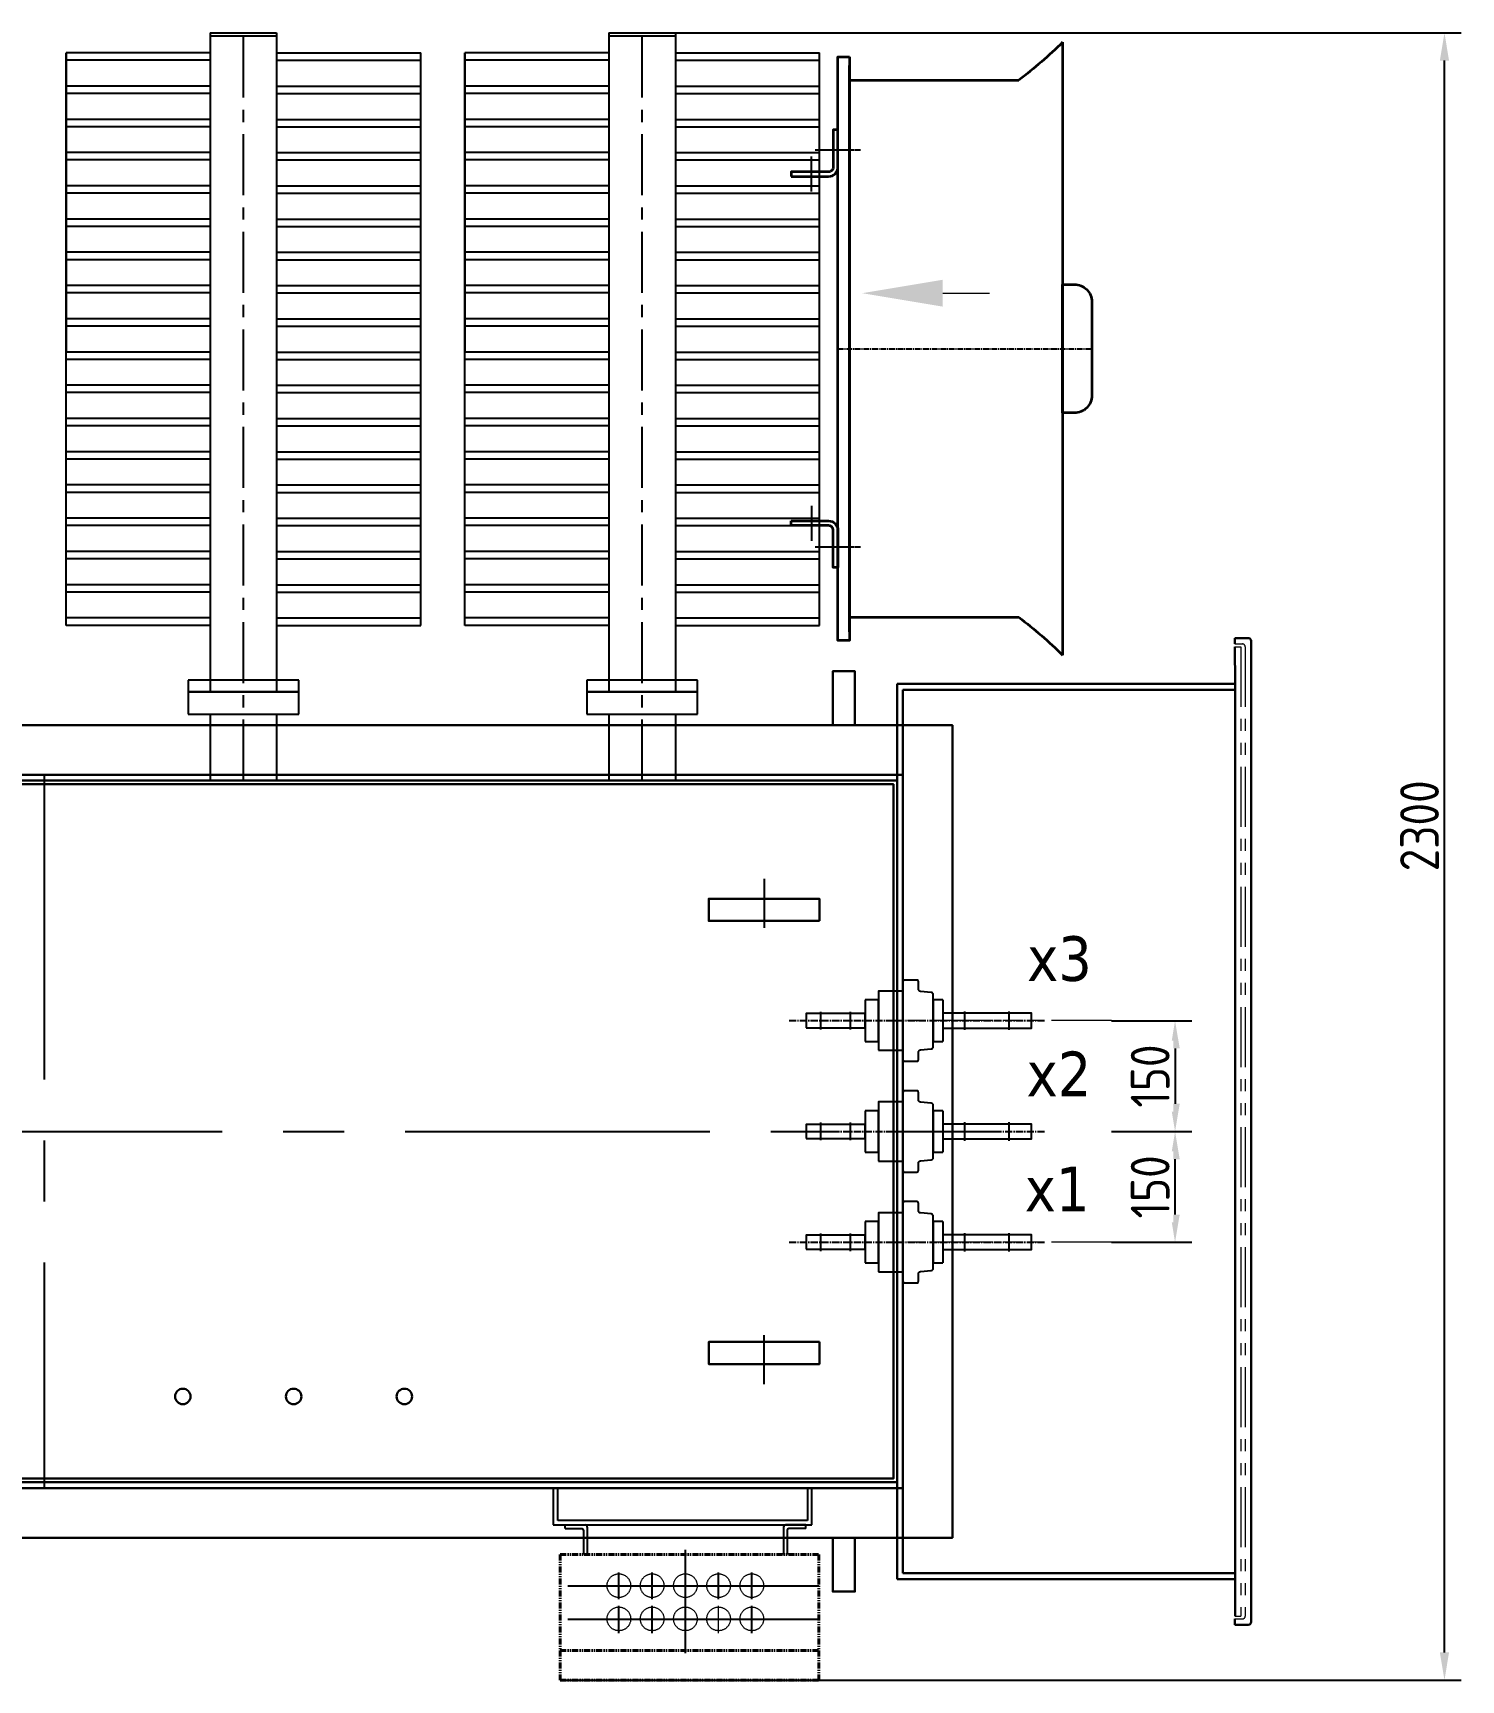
# Model space of a CAD drawing. Header units: millimetres. Extents: x 36873 to 51119, y -3533 to 6541.
# Drawn here: x 41353 to 43287, y -1002 to 1228 of the extents above; entities that cross this region are included whole.
import ezdxf

# ---------------------------------------------------------------- set-up
doc = ezdxf.new("R2010")
doc.units = ezdxf.units.MM
doc.header["$LTSCALE"] = 13
for name, pattern in [('ACAD_ISO02W100', [15, 12, -3]), ('CENTER', [50.8, 31.75, -6.35, 6.35, -6.35]), ('CENTER2', [1.125, 0.75, -0.125, 0.125, -0.125]), ('CENTERX2', [101.6, 63.5, -12.7, 12.7, -12.7]), ('PTHANTOM2', [1.25, 0.625, -0.125, 0.125, -0.125, 0.125, -0.125])]:
    doc.linetypes.add(name, pattern=pattern)
doc.layers.get('0').update_dxf_attribs({"color": 1, "linetype": 'CENTER'})
for name, color, linetype in [('1', 4, 'Continuous'), ('ASHADE', 6, 'Continuous'), ('中心线', 1, 'CENTER2'), ('细实线', 2, 'Continuous')]:
    doc.layers.add(name, color=color, linetype=linetype)
doc.layers.add('标注、文本', color=3, linetype='Continuous', lineweight=25)
doc.layers.add('轮廓线', color=7, linetype='Continuous', lineweight=35)
doc.styles.get("Standard").update_dxf_attribs({"font": 'gbenor.shx', "bigfont": 'gbcbig.shx'})
doc.styles.add('Tahoma_txtstyle_30.40_0_0', font='tahoma.ttf')
doc.dimstyles.new('丁晓菲', dxfattribs={"dimscale": 15, "dimtxt": 3.5, "dimasz": 2.5, "dimexe": 1.5, "dimexo": 0, "dimgap": 0.5, "dimtad": 1, "dimtoh": 1, "dimtxsty": 'Standard', "dimcen": 2.5, "dimclrd": 3, "dimclre": 3, "dimclrt": 2, "dimadec": 0, "dimazin": 0, "dimtfac": 1, "dimtmove": 0, "dimatfit": 2, "dimfxl": 1.5, "dimarcsym": 0})

# ---------------------------------------------------------------- blocks, each defined once
blk = doc.blocks.new('*D1151')
at = {"layer": 'Defpoints', "color": 0}
for p in [(42813.7, -259.6), (42899.7, -259.6), (42813.7, -409.6)]:
    blk.add_point(p, dxfattribs=at)
at = {"layer": '标注、文本', "color": 3, "lineweight": -2}
for p, q in [((42813.7, -259.6), (42922.2, -259.6)), ((42899.7, -372.1), (42899.7, -297.1)), ((42813.7, -409.6), (42922.2, -409.6))]:
    blk.add_line(p, q, dxfattribs=at)
at = {"layer": '标注、文本', "color": 3}
for points in [[(42893.5, -297.1), (42906, -297.1), (42899.7, -259.6)], [(42893.5, -372.1), (42906, -372.1), (42899.7, -409.6)]]:
    blk.add_solid(points, dxfattribs=at)
at = {"layer": '标注、文本', "color": 2, "insert": (42866, -334.6), "char_height": 52.5, "attachment_point": 5, "rotation": 90, "bg_fill": 3, "box_fill_scale": 1.1, "bg_fill_color": 256, "bg_fill_true_color": 13158600, "bg_fill_transparency": 0}
blk.add_mtext('150', dxfattribs=at)
blk = doc.blocks.new('A$C1265a8b6')
at = {"layer": '1', "ltscale": 8}
for p, q in [((-45, 1012.2), (-45, 120)), ((-45, 1012.2), (45, 1012.2)), ((-45, 1008.2), (45, 1008.2)), ((45, 1012.2), (45, 120)), ((-240, 985.2), (-240, 580.2)), ((-240, 210.2), (-240, 985.2)), ((-45, 985.2), (-240, 985.2)), ((45, 985.2), (240, 985.2)), ((240, 210.2), (240, 985.2)), ((-45, 975.2), (-240, 975.2)), ((45, 975.2), (240, 975.2)), ((-45, 940.2), (-240, 940.2)), ((45, 940.2), (240, 940.2)), ((-45, 930.2), (-240, 930.2)), ((45, 930.2), (240, 930.2)), ((-45, 895.2), (-240, 895.2)), ((45, 895.2), (240, 895.2)), ((-45, 885.2), (-240, 885.2)), ((45, 885.2), (240, 885.2)), ((-45, 850.2), (-240, 850.2)), ((45, 850.2), (240, 850.2)), ((-45, 840.2), (-240, 840.2)), ((45, 840.2), (240, 840.2)), ((-45, 805.2), (-240, 805.2)), ((45, 805.2), (240, 805.2)), ((-45, 795.2), (-240, 795.2)), ((45, 795.2), (240, 795.2)), ((-45, 760.2), (-240, 760.2)), ((45, 760.2), (240, 760.2)), ((-45, 750.2), (-240, 750.2)), ((45, 750.2), (240, 750.2)), ((-45, 715.2), (-240, 715.2)), ((45, 715.2), (240, 715.2)), ((-45, 705.2), (-240, 705.2)), ((45, 705.2), (240, 705.2)), ((-45, 670.2), (-240, 670.2)), ((45, 670.2), (240, 670.2)), ((-45, 660.2), (-240, 660.2)), ((45, 660.2), (240, 660.2)), ((-45, 625.2), (-240, 625.2)), ((45, 625.2), (240, 625.2)), ((-45, 615.2), (-240, 615.2)), ((45, 615.2), (240, 615.2)), ((-45, 580.2), (-240, 580.2)), ((45, 580.2), (240, 580.2)), ((-45, 570.2), (-240, 570.2)), ((45, 570.2), (240, 570.2)), ((-45, 535.2), (-240, 535.2)), ((45, 535.2), (240, 535.2)), ((-45, 525.2), (-240, 525.2)), ((45, 525.2), (240, 525.2)), ((-45, 490.2), (-240, 490.2)), ((-45, 480.2), (-240, 480.2)), ((45, 490.2), (240, 490.2)), ((45, 480.2), (240, 480.2)), ((-45, 445.2), (-240, 445.2)), ((-45, 435.2), (-240, 435.2)), ((45, 445.2), (240, 445.2)), ((45, 435.2), (240, 435.2)), ((-45, 400.2), (-240, 400.2)), ((-45, 390.2), (-240, 390.2)), ((45, 400.2), (240, 400.2)), ((45, 390.2), (240, 390.2)), ((-45, 355.2), (-240, 355.2)), ((-45, 345.2), (-240, 345.2)), ((45, 355.2), (240, 355.2)), ((45, 345.2), (240, 345.2)), ((-45, 310.2), (-240, 310.2)), ((-45, 300.2), (-240, 300.2)), ((45, 310.2), (240, 310.2)), ((45, 300.2), (240, 300.2)), ((-45, 265.2), (-240, 265.2)), ((-45, 255.2), (-240, 255.2)), ((45, 265.2), (240, 265.2)), ((45, 255.2), (240, 255.2)), ((-45, 220.2), (-240, 220.2)), ((-45, 210.2), (-240, 210.2)), ((45, 220.2), (240, 220.2)), ((45, 210.2), (240, 210.2))]:
    blk.add_line(p, q, dxfattribs=at)
at = {"layer": '1', "color": 1, "linetype": 'CENTERX2', "lineweight": -3, "ltscale": 0.1}
blk.add_line((0, 0), (0, 1012.2), dxfattribs=at)
at = {"layer": '1', "ltscale": 5}
blk.add_line((45, 120), (-45, 120), dxfattribs=at)
at = {"layer": '标注、文本', "color": 0, "linetype": 'CENTER2', "ltscale": 38.869873}
for p, q in [((-45, 90), (-45, 0)), ((45, 90), (45, 0)), ((-45, 0), (45, 0))]:
    blk.add_line(p, q, dxfattribs=at)
for points in [[(-75, 120), (75, 120), (75, 136), (-75, 136)], [(-75, 90), (75, 90), (75, 120), (-75, 120)]]:
    blk.add_lwpolyline(points, close=True, dxfattribs=at)
blk = doc.blocks.new('A$C0817dd97')
for p, q in [((0, -90.9), (0, 48.7)), ((-159.3, 0), (180.7, 0)), ((-90, -18), (-90, 18)), ((-45, -18), (-45, 18)), ((0, -18), (0, 18)), ((45, -18), (45, 18)), ((90, -18), (90, 18)), ((-90, -64.1), (-90, -26.9)), ((-45, -64.1), (-45, -26.9)), ((0, -64.1), (0, -26.9)), ((90, -64.1), (90, -26.9)), ((-159.3, -45), (180.7, -45))]:
    blk.add_line(p, q)
at = {"color": 4, "linetype": 'ByBlock', "lineweight": 40}
for p, q in [((-169.3, 42.5), (-169.3, -127.5)), ((-169.3, 42.5), (180.7, 42.5)), ((180.7, 42.5), (180.7, -127.5)), ((-169.3, -87.5), (180.7, -87.5)), ((-169.3, -127.5), (180.7, -127.5))]:
    blk.add_line(p, q, dxfattribs=at)
at = {"color": 2, "linetype": 'ACAD_ISO02W100', "lineweight": 13}
blk.add_line((45, -64.1), (45, -26.9), dxfattribs=at)
for centre in [(-90, 0.3), (-45, 0.3), (0, 0.3), (45, 0.3), (90, 0.3), (-90, -44.7), (-45, -44.7), (0, -44.7), (45, -44.7), (90, -44.7)]:
    blk.add_circle(centre, 16, dxfattribs=at)
at = {"layer": '标注、文本', "color": 0}
for p, q in [((-178.8, 132.5), (-178.8, 82.5)), ((-172.8, 132.5), (-178.8, 132.5)), ((-172.8, 88.5), (-172.8, 132.5)), ((171.2, 132.5), (165.2, 132.5)), ((165.2, 132.5), (165.2, 88.5)), ((171.2, 82.5), (171.2, 132.5)), ((-178.8, 82.5), (171.2, 82.5)), ((165.2, 88.5), (-172.8, 88.5)), ((-162.9, 82.5), (-135.9, 82.5)), ((-162.9, 77.5), (-162.9, 82.5)), ((-162.9, 77.5), (-139.9, 77.5)), ((-137.9, 75.5), (-137.9, 42.5)), ((-132.9, 79.5), (-132.9, 42.5)), ((132.9, 79.5), (132.9, 42.5)), ((162.9, 82.5), (135.9, 82.5)), ((137.9, 75.5), (137.9, 42.5)), ((162.9, 77.5), (139.9, 77.5)), ((162.9, 77.5), (162.9, 82.5))]:
    blk.add_line(p, q, dxfattribs=at)
for centre, radius, start, end in [((-139.9, 75.5), 2, 0, 90), ((-135.9, 79.5), 3, 0, 90), ((135.9, 79.5), 3, 90, 180), ((139.9, 75.5), 2, 90, 180)]:
    blk.add_arc(centre, radius, start, end, dxfattribs=at)
blk = doc.blocks.new('*D1147')
at = {"layer": 'Defpoints', "color": 0}
for p in [(42813.7, -109.6), (42813.7, -259.6), (42899.7, -259.6)]:
    blk.add_point(p, dxfattribs=at)
at = {"layer": '标注、文本', "color": 3, "lineweight": -2}
for p, q in [((42813.7, -109.6), (42922.2, -109.6)), ((42899.7, -147.1), (42899.7, -222.1)), ((42813.7, -259.6), (42922.2, -259.6))]:
    blk.add_line(p, q, dxfattribs=at)
at = {"layer": '标注、文本', "color": 3}
for points in [[(42893.5, -147.1), (42906, -147.1), (42899.7, -109.6)], [(42893.5, -222.1), (42906, -222.1), (42899.7, -259.6)]]:
    blk.add_solid(points, dxfattribs=at)
at = {"layer": '标注、文本', "color": 2, "insert": (42866, -184.6), "char_height": 52.5, "attachment_point": 5, "rotation": 90, "bg_fill": 3, "box_fill_scale": 1.1, "bg_fill_color": 256, "bg_fill_true_color": 13158600, "bg_fill_transparency": 0}
blk.add_mtext('150', dxfattribs=at)
blk = doc.blocks.new('A$C60CD1E4E')
at = {"layer": '细实线'}
for p, q in [((26, 0), (-34, 0)), ((-45, -71), (-45, -11))]:
    blk.add_line(p, q, dxfattribs=at)
at = {"layer": '轮廓线'}
blk.add_lwpolyline([(0, 35), (0, -29, -0.414214), (-16, -45), (-80, -45), (-80, -37), (-16, -37, 0.414214), (-8, -29), (-8, 35), (0, 35)], format="xyb", dxfattribs=at)
blk = doc.blocks.new('A$C6A0030EA')
at = {"layer": '中心线'}
for p, q in [((0, -39), (0, 39)), ((680, -39), (680, 39)), ((340, 0), (340, -435))]:
    blk.add_line(p, q, dxfattribs=at)
at = {"layer": '细实线', "color": 1, "lineweight": 18}
blk.add_line((245, -179.7), (245, -259.5), dxfattribs=at)
at = {"layer": '细实线', "color": 1}
blk.add_solid([(222, -179.7), (268, -179.7), (245, -41.7)], dxfattribs=at)
at = {"layer": '轮廓线'}
for p, q in [((-120, -20), (-120, -310)), ((800, -20), (800, -310)), ((-185, -385), (865, -385))]:
    blk.add_line(p, q, dxfattribs=at)
blk.add_lwpolyline([(-160, -20), (840, -20), (840, 0), (-160, 0)], close=True, dxfattribs=at)
blk.add_lwpolyline([(825, -20), (-145, -20)], dxfattribs=at)
blk.add_lwpolyline([(259.9, -435), (420.1, -435, 0.414214), (450.1, -405), (450.1, -385), (229.9, -385), (229.9, -405, 0.414214)], format="xyb", close=True, dxfattribs=at)
for centre, start, end in [((-693.6, 121.4), 315.1211, 323.0501), ((1373.6, 121.4), 216.9499, 224.8789)]:
    blk.add_arc(centre, 717.7, start, end, dxfattribs=at)
at = {"layer": '细实线'}
blk.add_blockref('A$C60CD1E4E', (45, 45), dxfattribs=at)
at = {"layer": '细实线', "xscale": -1}
blk.add_blockref('A$C60CD1E4E', (635, 45), dxfattribs=at)
blk = doc.blocks.new('*D1154')
at = {"layer": 'Defpoints', "color": 0}
for p in [(42223.2, 1227.6), (43264.5, 1227.6), (42067.3, -1002.3)]:
    blk.add_point(p, dxfattribs=at)
at = {"layer": '标注、文本', "color": 3, "lineweight": -2}
for p, q in [((42223.2, 1227.6), (43287, 1227.6)), ((43264.5, -964.8), (43264.5, 1190.1)), ((42067.3, -1002.3), (43287, -1002.3))]:
    blk.add_line(p, q, dxfattribs=at)
at = {"layer": '标注、文本', "color": 3}
for points in [[(43258.2, 1190.1), (43270.7, 1190.1), (43264.5, 1227.6)], [(43258.2, -964.8), (43270.7, -964.8), (43264.5, -1002.3)]]:
    blk.add_solid(points, dxfattribs=at)
at = {"layer": '标注、文本', "color": 2, "insert": (43230.7, 154.2), "char_height": 52.5, "attachment_point": 5, "rotation": 90, "bg_fill": 3, "box_fill_scale": 1.1, "bg_fill_color": 256, "bg_fill_true_color": 13158600, "bg_fill_transparency": 0}
blk.add_mtext('2300', dxfattribs=at)
blk = doc.blocks.new('A$C70af0269')
at = {"layer": 'ASHADE', "color": 130, "lineweight": -3}
for p, q in [((12.5, 144), (-12.5, 144)), ((12.5, 84), (-12.5, 84)), ((12, -71), (-12, -71)), ((12, -111), (-12, -111))]:
    blk.add_line(p, q, dxfattribs=at)
at = {"layer": 'ASHADE', "color": 0, "lineweight": -3, "ltscale": 5}
for p, q in [((-28, 54), (-28, 41)), ((-28, 54), (28, 54)), ((28, 41), (28, 54)), ((-28, 41), (28, 41)), ((-28, -51), (28, -51))]:
    blk.add_line(p, q, dxfattribs=at)
for points in [[(10, 54), (10, 174), (-10, 174), (-10, 54)], [(40, -33), (40, 0), (-40, 0), (-40, -33)], [(9.5, -131), (9.5, -51), (-9.5, -51), (-9.5, -131)]]:
    blk.add_lwpolyline(points, close=True, dxfattribs=at)
blk.add_lwpolyline([(-39.7, 23.7, -0.385314), (-42.7, 21), (-53, 21, 0.414214), (-55, 19), (-55, 2, 0.414214), (-53, 0), (53, 0, 0.414214), (55, 2), (55, 19, 0.414214), (53, 21), (42.7, 21, -0.385314), (39.7, 23.7), (38.3, 38.3, 0.385314), (35.3, 41), (-35.3, 41, 0.385314), (-38.3, 38.3), (-39.7, 23.7)], format="xyb", dxfattribs=at)
blk.add_lwpolyline([(28, -51), (28, -33), (-28, -33), (-28, -51)], dxfattribs=at)
at = {"layer": '细实线', "linetype": 'CENTER2'}
blk.add_line((0, -154.2), (0, 191.9), dxfattribs=at)

msp = doc.modelspace()

# ---------------------------------------------------------------- linework, layer by layer
at = {"layer": '标注、文本', "color": 4, "lineweight": 30, "ltscale": 38.869873}
for p, q in [((42980.772, 408.412), (42998.772, 408.412)), ((42980.772, 400.412), (42980.772, 408.412)), ((43002.772, 404.412), (43002.772, -923.584)), ((42981.231, 346.414), (42980.772, 396.412)), ((42523.234, 346.414), (42981.231, 346.414)), ((42523.234, 215.414), (42523.234, 346.414)), ((42531.234, 223.414), (42531.234, 338.414)), ((42531.234, 338.414), (42981.231, 338.414)), ((42981.231, 346.414), (42981.231, -915.584)), ((42523.234, -734.586), (42523.234, -865.586)), ((42531.234, -742.586), (42531.234, -857.586)), ((42523.234, -865.586), (42981.231, -865.586)), ((42531.234, -857.586), (42981.231, -857.586)), ((42980.772, -919.584), (42980.772, -927.584)), ((42980.772, -927.584), (42998.772, -927.584))]:
    msp.add_line(p, q, dxfattribs=at)
at = {"layer": '标注、文本', "color": 6, "linetype": 'PTHANTOM2', "lineweight": 0, "ltscale": 10}
for p, q in [((42980.772, 400.412), (42990.772, 400.412)), ((42980.772, 396.412), (42988.772, 396.412)), ((42988.772, 396.412), (42988.772, -915.584)), ((42994.772, 396.412), (42994.772, -915.584)), ((42813.734, -109.586), (42515.038, -109.586)), ((42813.734, -409.586), (42515.038, -409.586)), ((42980.772, -919.584), (42990.772, -919.584)), ((42981.231, -915.584), (42988.772, -915.584))]:
    msp.add_line(p, q, dxfattribs=at)
at = {"layer": '标注、文本', "color": 1, "linetype": 'CENTER'}
for p, q in [((41368.234, 223.414), (41368.234, -742.586)), ((42343.235, 82.388), (42343.235, 16.258)), ((42343.235, 82.388), (42343.235, 16.258)), ((42343.235, 82.388), (42343.235, 16.258)), ((42343.235, 82.388), (42343.235, 16.258)), ((39876.031, -259.586), (42658.355, -259.586)), ((42343.235, -601.56), (42343.235, -535.43)), ((42343.235, -601.56), (42343.235, -535.43)), ((42343.235, -601.56), (42343.235, -535.43)), ((42343.235, -601.56), (42343.235, -535.43))]:
    msp.add_line(p, q, dxfattribs=at)
at = {"layer": '标注、文本', "color": 4, "lineweight": 30, "ltscale": 38.869873}
for points in [[(42436.233, 290.414), (42436.233, 363.414), (42466.233, 363.414), (42466.233, 290.414)], [(42436.233, -809.586), (42436.233, -882.586), (42466.233, -882.586), (42466.233, -809.586)]]:
    msp.add_lwpolyline(points, dxfattribs=at)
for points in [[(40138.234, -809.586), (42598.234, -809.586), (42598.234, 290.414), (40138.234, 290.414)], [(40205.234, -742.586), (42531.234, -742.586), (42531.234, 223.414), (40205.234, 223.414)], [(40213.234, -734.586), (42523.234, -734.586), (42523.234, 215.414), (40213.234, 215.414)], [(40218.234, -729.586), (42518.234, -729.586), (42518.234, 210.414), (40218.234, 210.414)], [(42418.235, 25.418), (42268.235, 25.418), (42268.235, 55.418), (42418.235, 55.418)], [(42418.235, -544.59), (42268.235, -544.59), (42268.235, -574.59), (42418.235, -574.59)]]:
    msp.add_lwpolyline(points, close=True, dxfattribs=at)
for centre in [(41556.194, -618.336), (41706.194, -618.336), (41856.194, -618.336)]:
    msp.add_circle(centre, 10.5, dxfattribs=at)
for centre, start, end in [((42998.772, 404.412), 0, 90), ((42998.772, -923.584), 270, 0)]:
    msp.add_arc(centre, 4, start, end, dxfattribs=at)
at = {"layer": '标注、文本', "color": 6, "linetype": 'PTHANTOM2', "lineweight": 0, "ltscale": 10}
for centre, start, end in [((42990.772, 396.412), 0, 90), ((42990.772, -915.584), 270, 0)]:
    msp.add_arc(centre, 4, start, end, dxfattribs=at)

# ---------------------------------------------------------------- block references
at = {"layer": '标注、文本', "color": 0, "linetype": 'CENTER2', "ltscale": 38.869873}
for p in [(41638.234, 215.414), (42178.234, 215.414)]:
    msp.add_blockref('A$C1265a8b6', p, dxfattribs=at)
at = {"layer": '标注、文本', "color": 6, "linetype": 'PTHANTOM2', "lineweight": 0, "ltscale": 10}
msp.add_blockref('A$C0817dd97', (42236.636, -874.776), dxfattribs=at)
at = {"layer": '细实线', "xscale": -0.7904193921100184, "yscale": 0.7904193921100184, "zscale": 0.7904193921100184, "rotation": 90}
msp.add_blockref('A$C6A0030EA', (42443.159, 1068.897), dxfattribs=at)

# ---------------------------------------------------------------- texts
at = {"layer": '标注、文本', "color": 6, "linetype": 'PTHANTOM2', "lineweight": 0, "ltscale": 10, "style": 'Tahoma_txtstyle_30.40_0_0'}
for s, p in [('x3', (42699.419, -55.729)), ('x2', (42698.707, -211.857)), ('x1', (42696.193, -367.737))]:
    msp.add_text(s, height=60.4188, dxfattribs=at).set_placement(p)

# ---------------------------------------------------------------- next in the draw order: dimensions: what is measured, and where the dimension line sits
at = {"layer": '标注、文本', "color": 0}
dim = msp.add_linear_dim(base=(42899.709, -259.586), p1=(42813.734, -409.586), p2=(42813.734, -259.586), angle=90, dimstyle='丁晓菲', override={"dimtfill": 1, "dimarcsym": 1}, dxfattribs=at)
dim.commit()
dim.dimension.update_dxf_attribs({"geometry": '*D1151', "text_midpoint": (42865.959, -334.586)})

# ---------------------------------------------------------------- next in the draw order: dimensions: what is measured, and where the dimension line sits
dim = msp.add_linear_dim(base=(42899.709, -259.586), p1=(42813.734, -109.586), p2=(42813.734, -259.586), angle=270, dimstyle='丁晓菲', override={"dimtfill": 1, "dimarcsym": 1}, dxfattribs=at)
dim.commit()
dim.dimension.update_dxf_attribs({"geometry": '*D1147', "text_midpoint": (42865.959, -184.586)})

# ---------------------------------------------------------------- next in the draw order: dimensions: what is measured, and where the dimension line sits
dim = msp.add_linear_dim(base=(43264.453, 1227.595), p1=(42067.347, -1002.276), p2=(42223.234, 1227.595), angle=90, text='2300', dimstyle='丁晓菲', override={"dimtfill": 1, "dimarcsym": 1}, dxfattribs=at)
dim.commit()
dim.dimension.update_dxf_attribs({"geometry": '*D1154', "text_midpoint": (43264.453, 154.16), "dimtype": 160})

# ---------------------------------------------------------------- next in the draw order: block references
at = {"layer": '标注、文本', "color": 0, "linetype": 'CENTER2', "ltscale": 38.869873, "rotation": 270}
for p in [(42531.234, -109.586), (42531.234, -259.586), (42531.234, -409.586)]:
    msp.add_blockref('A$C70af0269', p, dxfattribs=at)

doc.saveas('drawing.dxf')
